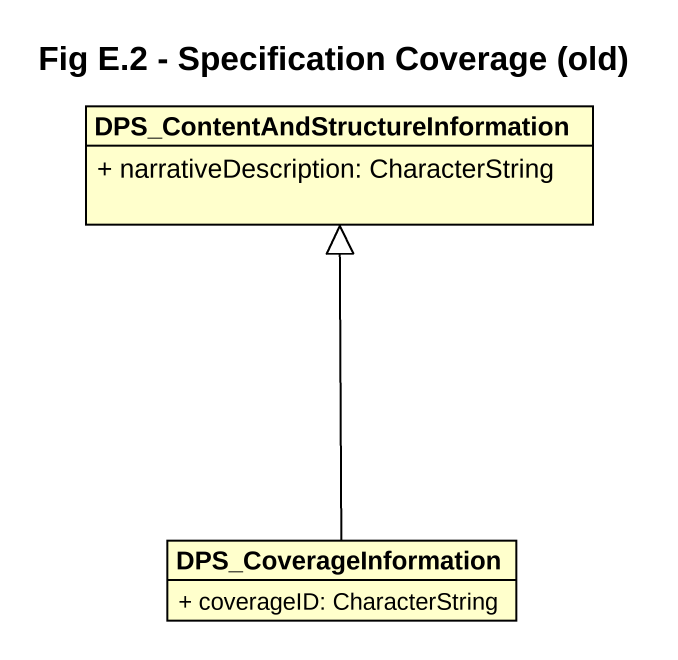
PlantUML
@startuml
title Fig E.2 - Specification Coverage (old)
hide circle
hide empty members
skinparam classAttributeIconSize 0
class "DPS_ContentAndStructureInformation" as DPS_ContentAndStructureInfor {
  + narrativeDescription: CharacterString
}
class DPS_CoverageInformation {
  + coverageID: CharacterString
}
DPS_CoverageInformation -up-|> DPS_ContentAndStructureInfor
@enduml
